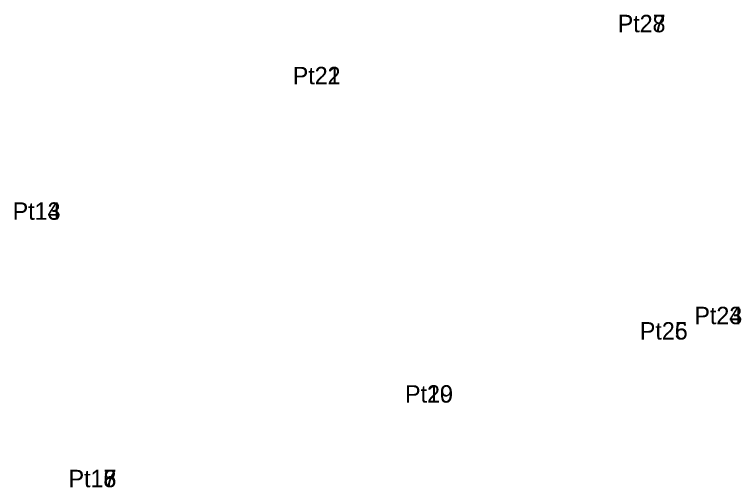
# Model space of a CAD drawing. Extents: x 550355 to 551960, y 1837595 to 1839938.
# Drawn here: x 551712.6 to 551787.9, y 1838369.7 to 1838418.7 of the extents above; entities that cross this region are included whole.
import ezdxf

# ---------------------------------------------------------------- set-up
doc = ezdxf.new("R2010")
doc.units = 0
doc.layers.add('Level 12', color=7, linetype='Continuous')

msp = doc.modelspace()

# ---------------------------------------------------------------- texts
at = {"layer": 'Level 12'}
for s, p in [('Pt28', (551775.03, 1838416.82)), ('Pt27', (551775.04, 1838416.83)), ('Pt22', (551741.37, 1838411.44)), ('Pt21', (551741.38, 1838411.44)), ('Pt14', (551712.36, 1838397.41)), ('Pt13', (551712.37, 1838397.41)), ('Pt24', (551782.97, 1838386.6)), ('Pt23', (551782.98, 1838386.6)), ('Pt25', (551777.33, 1838385.01)), ('Pt26', (551777.33, 1838385.01)), ('Pt19', (551753.01, 1838378.48)), ('Pt20', (551753.01, 1838378.48)), ('Pt16', (551718.15, 1838369.72)), ('Pt18', (551718.15, 1838369.72)), ('Pt17', (551718.16, 1838369.72))]:
    msp.add_text(s, height=1.8, dxfattribs=at).set_placement(p)

doc.saveas('drawing.dxf')
